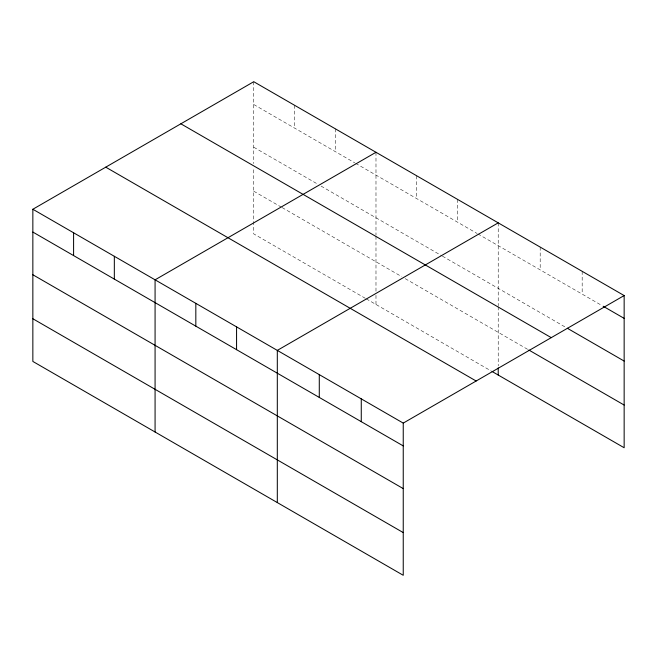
<?xml version="1.0" encoding="UTF-8"?>
<svg xmlns="http://www.w3.org/2000/svg" width="657" height="657" viewBox="0 0 657 657"><rect width="100%" height="100%" fill="white"/><g stroke="black" fill="none" stroke-linecap="round" stroke-linejoin="round"><path stroke-width="0.49" stroke-dasharray="3.29 2.46" d="M253.758 104.52L354.731 162.821M355.609 163.33L476.957 233.391M477.844 233.9L602.288 305.743M253.758 147.217L317.528 184.034M321.068 186.079L441.529 255.63M442.416 256.14L566.433 327.736M253.758 191.203L281.212 207.062M282.099 207.571L401.673 276.605M405.213 278.65L527.949 349.508M365.358 298.335L253.758 233.9L253.758 167.675M366.245 298.845L491.132 370.95M582.176 271.325L582.176 294.131M540.194 247.089L540.194 269.896M498.22 222.854L498.22 305.743M498.22 306.77L498.22 365.892M457.469 199.334L457.469 222.14M416.727 175.805L416.727 198.619M375.985 152.284L375.985 235.181M375.985 236.2L375.985 291.256M375.985 295.322L375.985 304.47M335.242 128.764L335.242 151.57M294.5 105.235L294.5 128.049M253.758 81.714L253.758 163.585"/><path stroke-width="0.99" d="M32.85 209.255L403.242 423.1L403.242 575.286L32.85 361.44L32.85 209.255L253.758 81.714L624.15 295.56L624.15 447.746L492.019 371.46M375.985 152.284L155.077 279.825L155.077 432.01M498.22 222.854L277.311 350.395L277.311 502.58M403.242 423.1L624.15 295.56M603.159 306.252L624.15 318.366M567.303 328.245L624.15 361.063M180.856 123.803L551.248 337.649M528.828 350.017L624.15 405.049M105.752 167.165L476.144 381.011M32.85 232.061L403.242 445.906M32.85 274.757L403.242 488.603M32.85 318.744L403.242 532.589M498.22 367.92L498.22 375.04M361.268 398.865L361.268 421.671M319.286 374.63L319.286 397.436M236.569 326.866L236.569 349.68M195.827 303.345L195.827 326.151M114.334 256.296L114.334 279.11M73.592 232.775L73.592 255.581"/></g></svg>
